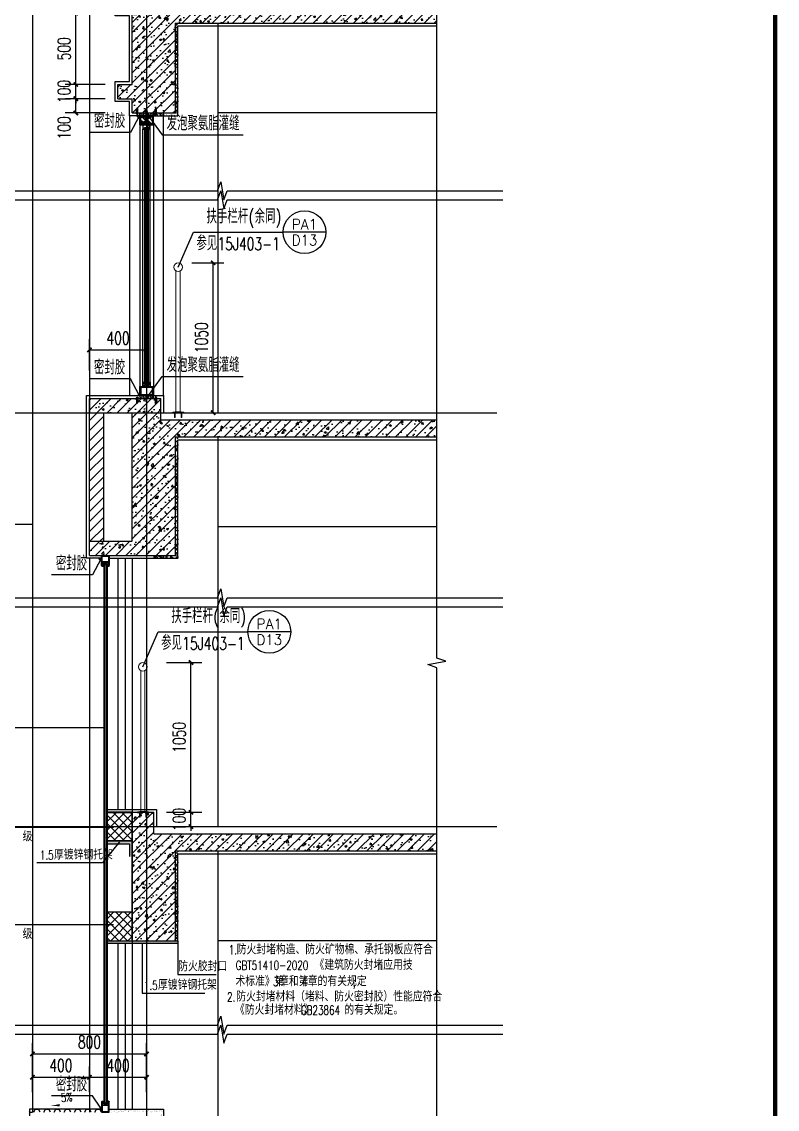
# Model space of a CAD drawing. Extents: x 1738711 to 2346805, y 1189731 to 2516152.
# Drawn here: x 1910074 to 1915368, y 1227714 to 1235334 of the extents above; entities that cross this region are included whole.
import ezdxf
from ezdxf.enums import TextEntityAlignment as Align

# ---------------------------------------------------------------- set-up
doc = ezdxf.new("R2010")
doc.units = 0
doc.header["$LTSCALE"] = 1000
doc.header["$MEASUREMENT"] = 0
for name, color, linetype, lineweight in [('_0', 7, 'Continuous', 25), ('填充', 252, 'Continuous', 5), ('栏杆', 6, 'Continuous', 15)]:
    doc.layers.add(name, color=color, linetype=linetype, lineweight=lineweight)
for name, color, linetype in [('CONTINUOUS', 7, 'Continuous'), ('CURTWALL', 4, 'Continuous'), ('DIM_IDEN', 3, 'Continuous'), ('DIM_LEAD', 3, 'Continuous'), ('DIM_SYMB', 3, 'Continuous'), ('DOTE', 1, 'Continuous'), ('IRON1', 8, 'Continuous'), ('PUB_DIM', 3, 'Continuous'), ('PUB_HATCH', 8, 'Continuous'), ('PUB_TEXT', 7, 'Continuous'), ('TK', 4, 'Continuous'), ('WALL', 40, 'Continuous'), ('WINDOW', 144, 'Continuous'), ('切线', 35, 'Continuous'), ('看线', 8, 'Continuous'), ('石材', 5, 'Continuous'), ('窗', 125, 'Continuous'), ('面层', 6, 'Continuous')]:
    doc.layers.add(name, color=color, linetype=linetype)
doc.styles.add('_TCH_DIM', font='SIMPLEX', dxfattribs={"bigfont": 'GBCBIG'})
doc.styles.add('_TCH_DIM_T3', font='SIMPLEX', dxfattribs={"width": 0.705882, "bigfont": 'GBCBIG'})
doc.styles.add('_TCH_LABEL', font='COMPLEX', dxfattribs={"bigfont": 'GBCBIG'})
doc.styles.add('宋体', font='SIMSUN.TTF', dxfattribs={"width": 0.75})
doc.dimstyles.new('_TCH_ARCH&&30', dxfattribs={"dimtxt": 89.25, "dimasz": 30, "dimexe": 75, "dimexo": 90, "dimgap": 37.875, "dimtad": 1, "dimdec": 0, "dimzin": 0, "dimdsep": 46, "dimtxsty": '_TCH_DIM_T3', "dimblk": 'ARCHTICK', "dimcen": 0.09, "dimclrt": 7, "dimazin": 2, "dimtfac": 1, "dimtdec": 0, "dimtix": 1, "dimtmove": 2, "dimatfit": 3, "dimfxl": 20, "dimtolj": 1, "dimtzin": 0, "dimarcsym": 0})
pattern_1 = [(225, (-424930018.209, -4685240473.94), (11.225320151336, -11.225320151336), []), (225, (-424930018.209, -4685240481.877), (11.225320151336, -11.225320151336), [])]
pattern_2 = [(37.5, (0, 0), (-0.80001565, 24.47066187), [0, -19.304, 0, -21.59, 0, -20.6375]), (7.5, (0, 0), (22.47616416, 35.84125503), [0, -10.414, 0, -17.399, 0, -6.6675]), (327.5, (-15.62, 0), (39.54961851, 0.07185923), [0, -6.35, 0, -22.86, 0, -29.845]), (317.5, (-15.62, 0), (38.1778226, 11.14646616), [0, -3.175, 0, -14.986, 0, -17.145])]

# ---------------------------------------------------------------- blocks, each defined once
blk = doc.blocks.new('gdfdgdfgdfbvfcxv')
at = {"layer": '填充'}
blk.add_line((264925, -67479), (264925, -67589), dxfattribs=at)
blk.add_lwpolyline([(264911, -67634), (264911, -67434), (264919, -67434), (264919, -67634)], close=True, dxfattribs=at)
blk.add_lwpolyline([(264911, -67634), (264911, -67434), (264919, -67434), (264919, -67634)], close=True, dxfattribs=at)
for points in [[(264919, -67480), (264829, -67480, -1), (264829, -67468), (264919, -67468)], [(264919, -67588), (264829, -67588, 1), (264829, -67600), (264919, -67600)]]:
    blk.add_lwpolyline(points, format="xyb", dxfattribs=at)
for centre, radius, start, end in [((264919, -67483), 4.5, 318.2388, 90), ((264915, -67488), 9.2, 330.3198, 59.7492), ((264919, -67495), 4.5, 318.2388, 90), ((264919, -67501), 4.5, 318.2388, 90), ((264919, -67507), 4.5, 318.2388, 90), ((264919, -67513), 4.5, 318.2388, 90), ((264919, -67519), 4.5, 318.2388, 90), ((264919, -67525), 4.5, 318.2388, 90), ((264919, -67531), 4.5, 318.2388, 90), ((264919, -67537), 4.5, 318.2388, 90), ((264919, -67543), 4.5, 318.2388, 90), ((264919, -67549), 4.5, 318.2388, 90), ((264919, -67555), 4.5, 318.2388, 90), ((264919, -67561), 4.5, 318.2388, 90), ((264919, -67567), 4.5, 318.2388, 90), ((264919, -67573), 4.5, 318.2388, 90), ((264919, -67579), 4.5, 318.2388, 90), ((264919, -67585), 4.5, 270, 90)]:
    blk.add_arc(centre, radius, start, end, dxfattribs=at)
blk = doc.blocks.new('ghwerGWEGWEGW')
at = {"layer": '栏杆', "color": 6, "ltscale": 100}
for points in [[(2184611.4, 1556743.3), (2184611.4, 1557732.3)], [(2184641.4, 1556743.3), (2184641.4, 1557732.3)]]:
    blk.add_lwpolyline(points, dxfattribs=at)
blk.add_circle((2184626.4, 1557758.3), 30, dxfattribs=at)
at = {"layer": 'CONTINUOUS', "xscale": -0.384000000001397, "yscale": 0.384000000001397, "zscale": 0.384000000001397, "rotation": 270}
blk.add_blockref('gdfdgdfgdfbvfcxv', (2210560.7, 1455012.4), dxfattribs=at)
blk = doc.blocks.new('sadfqwerwer234')
at = {"layer": 'IRON1'}
for points in [[(15, -77.5), (8, -75.6), (8, -62.5), (15, -62.5)], [(39, -77.5), (46, -75.6), (46, -62.5), (39, -62.5)]]:
    blk.add_hatch(color=256, dxfattribs=at).paths.add_polyline_path(points)
for p, q in [((0, -70.6), (0, 0)), ((0, 0), (54, 0)), ((54, 0), (54, -70.6)), ((5, -75.6), (5, -5)), ((5, -5), (49, -5)), ((49, -45.6), (5, -45.6)), ((5, -45.6), (5, -75.6)), ((5, -75.6), (8, -75.6)), ((46, -48.6), (8, -48.6)), ((8, -48.6), (8, -75.6)), ((8, -48.6), (46, -62.5)), ((46, -48.6), (8, -62.5)), ((8, -62.5), (46, -62.5)), ((8, -75.6), (15, -77.5)), ((39, -62.5), (15, -62.5)), ((46, -75.6), (39, -77.5)), ((46, -75.6), (46, -48.6)), ((46, -75.6), (49, -75.6)), ((49, -75.6), (46, -75.6)), ((49, -5), (49, -75.6)), ((49, -75.6), (49, -45.6)), ((49, -75.6), (49, -70.6))]:
    blk.add_line(p, q, dxfattribs=at)
for centre, start, end in [((5, -70.6), 180, 270), ((49, -70.6), 270, 0)]:
    blk.add_arc(centre, 5, start, end, dxfattribs=at)
blk = doc.blocks.new('hrtheraghyra')
at = {"layer": 'WINDOW', "linetype": 'ByBlock'}
for p, q in [((-5, 21), (0, 29.4)), ((0, 29.4), (5, 21)), ((-5.9, -12), (6, -12))]:
    blk.add_line(p, q, dxfattribs=at)
for points in [[(-5, -12), (-5, 21)], [(0, -16.7), (0, 29.4)], [(5, -12), (5, 21)]]:
    blk.add_lwpolyline(points, dxfattribs=at)
blk.add_arc((0.1, -8.9), 6.71, 206.8366, 333.1634, dxfattribs=at)
blk = doc.blocks.new('hjashrtahreahe')
at = {"layer": 'TK', "color": 3, "const_width": 100}
blk.add_lwpolyline([(2500, 1000), (2500, 58400), (83100, 58400), (83100, 1000)], close=True, dxfattribs=at)
at = {"layer": 'TK', "style": '宋体', "width": 0.75}
for tag, height, p in [('项目负责人', 350, (6003, 57089)), ('专业负责人', 350, (6003, 56224)), ('设计人', 350, (6003, 55419)), ('版号1', 250, (77304, 22193)), ('时间1', 250, (82405, 22193)), ('版号2', 250, (77304, 21593)), ('时间2', 250, (82405, 21593)), ('版号3', 250, (77304, 20993)), ('时间3', 250, (82405, 20993)), ('建筑会签', 0.0001, (78978, 2403)), ('电气会签', 0.0001, (82128, 2403)), ('结构会签', 0.0001, (78978, 1803)), ('暖通会签', 0.0001, (82128, 1803)), ('给排水会签', 0.0001, (78978, 1250)), ('智能化会签', 0.0001, (82128, 1250))]:
    blk.add_attdef(tag, text='', height=height, dxfattribs=at).set_placement(p, align=Align.CENTER)
for tag, p in [('合作设计单位', (80816, 48986)), ('版号说明1', (79854, 22318)), ('版号说明2', (79854, 21718)), ('版号说明3', (79854, 21118)), ('浙江绿储科技有限公司', (80545, 16036)), ('百兆瓦级集中式熔盐储能关键', (80545, 14953)), ('设备研发及制造基地项目', (80545, 14603)), ('1#研发楼', (80545, 13636)), ('图名', (80545, 12436)), ('工程编号', (78978, 11461)), ('子项编号', (82128, 11461)), ('建筑', (78978, 10711)), ('图号', (82128, 10711)), ('施工图', (78978, 9961)), ('2023.03', (82128, 9961)), ('审定', (79353, 8461)), ('审核', (79353, 7711)), ('工程负责', (79353, 6961)), ('专业负责', (79353, 6211)), ('设计', (79353, 5461)), ('制图', (79353, 4711)), ('校对', (79353, 3961))]:
    blk.add_attdef(tag, text='', height=250, dxfattribs=at).set_placement(p, align=Align.MIDDLE_CENTER)
blk = doc.blocks.new('_ArchTick')
at = {"color": 0, "linetype": 'ByBlock', "const_width": 0.4}
blk.add_lwpolyline([(-0.5, -0.5), (0.5, 0.5)], dxfattribs=at)
blk = doc.blocks.new('*D514')
at = {"layer": 'Defpoints', "color": 0, "transparency": 16777216}
for p in [(1910998.8, 1229794.4), (1911260.1, 1229794.4), (1910998.8, 1229694.4)]:
    blk.add_point(p, dxfattribs=at)
at = {"layer": 'PUB_DIM', "color": 0, "lineweight": -2, "transparency": 16777216}
for p, q in [((1911260.1, 1229794.4), (1911260.1, 1229824.4)), ((1911088.8, 1229794.4), (1911335.1, 1229794.4)), ((1911260.1, 1229694.4), (1911260.1, 1229794.4)), ((1911088.8, 1229694.4), (1911335.1, 1229694.4)), ((1911260.1, 1229694.4), (1911260.1, 1229664.4))]:
    blk.add_line(p, q, dxfattribs=at)
at = {"layer": 'PUB_DIM', "color": 0, "lineweight": -2, "transparency": 16777216, "xscale": 30, "yscale": 30, "zscale": 30}
for p, rotation in [((1911260.1, 1229794.4), 270), ((1911260.1, 1229694.4), 90)]:
    blk.add_blockref('_ArchTick', p, dxfattribs=dict(at, rotation=rotation))
at = {"layer": 'PUB_DIM', "color": 7, "transparency": 16777216, "insert": (1911177.6, 1229744.4), "char_height": 89.25, "attachment_point": 5, "rotation": 90, "style": '_TCH_DIM_T3'}
blk.add_mtext('\\A1;100', dxfattribs=at)
blk = doc.blocks.new('*D515')
at = {"layer": 'Defpoints', "color": 0, "transparency": 16777216}
for p in [(1910998.8, 1230844.3), (1911260.1, 1230844.3), (1910998.8, 1229794.4)]:
    blk.add_point(p, dxfattribs=at)
at = {"layer": 'PUB_DIM', "color": 0, "lineweight": -2, "transparency": 16777216}
for p, q in [((1911088.8, 1230844.3), (1911335.1, 1230844.3)), ((1911260.1, 1229794.4), (1911260.1, 1230844.3)), ((1911088.8, 1229794.4), (1911335.1, 1229794.4))]:
    blk.add_line(p, q, dxfattribs=at)
at = {"layer": 'PUB_DIM', "color": 0, "lineweight": -2, "transparency": 16777216, "xscale": 30, "yscale": 30, "zscale": 30}
for p, rotation in [((1911260.1, 1230844.3), 90), ((1911260.1, 1229794.4), 270)]:
    blk.add_blockref('_ArchTick', p, dxfattribs=dict(at, rotation=rotation))
at = {"layer": 'PUB_DIM', "color": 7, "transparency": 16777216, "insert": (1911177.6, 1230319.3), "char_height": 89.25, "attachment_point": 5, "rotation": 90, "style": '_TCH_DIM_T3'}
blk.add_mtext('\\A1;1050', dxfattribs=at)
blk = doc.blocks.new('*D516')
at = {"layer": 'Defpoints', "color": 0, "transparency": 16777216}
for p in [(1910948.8, 1228101.5), (1910148.8, 1227907), (1910948.8, 1227907)]:
    blk.add_point(p, dxfattribs=at)
at = {"layer": 'PUB_DIM', "color": 0, "lineweight": -2, "transparency": 16777216}
for p, q in [((1910148.8, 1227997), (1910148.8, 1228176.5)), ((1910948.8, 1227997), (1910948.8, 1228176.5)), ((1910148.8, 1228101.5), (1910948.8, 1228101.5))]:
    blk.add_line(p, q, dxfattribs=at)
at = {"layer": 'PUB_DIM', "color": 0, "lineweight": -2, "transparency": 16777216, "xscale": 30, "yscale": 30, "zscale": 30, "rotation": 180}
blk.add_blockref('_ArchTick', (1910148.8, 1228101.5), dxfattribs=at)
at = {"layer": 'PUB_DIM', "color": 0, "lineweight": -2, "transparency": 16777216, "xscale": 30, "yscale": 30, "zscale": 30}
blk.add_blockref('_ArchTick', (1910948.8, 1228101.5), dxfattribs=at)
at = {"layer": 'PUB_DIM', "color": 7, "transparency": 16777216, "insert": (1910548.8, 1228184), "char_height": 89.25, "attachment_point": 5, "style": '_TCH_DIM_T3'}
blk.add_mtext('\\A1;800', dxfattribs=at)
blk = doc.blocks.new('*D517')
at = {"layer": 'Defpoints', "color": 0, "transparency": 16777216}
for p in [(1910548.8, 1227938.2), (1910148.8, 1227743.7), (1910548.8, 1227743.7)]:
    blk.add_point(p, dxfattribs=at)
at = {"layer": 'PUB_DIM', "color": 0, "lineweight": -2, "transparency": 16777216}
for p, q in [((1910148.8, 1227833.7), (1910148.8, 1228013.2)), ((1910548.8, 1227833.7), (1910548.8, 1228013.2)), ((1910148.8, 1227938.2), (1910548.8, 1227938.2))]:
    blk.add_line(p, q, dxfattribs=at)
at = {"layer": 'PUB_DIM', "color": 0, "lineweight": -2, "transparency": 16777216, "xscale": 30, "yscale": 30, "zscale": 30, "rotation": 180}
blk.add_blockref('_ArchTick', (1910148.8, 1227938.2), dxfattribs=at)
at = {"layer": 'PUB_DIM', "color": 0, "lineweight": -2, "transparency": 16777216, "xscale": 30, "yscale": 30, "zscale": 30}
blk.add_blockref('_ArchTick', (1910548.8, 1227938.2), dxfattribs=at)
at = {"layer": 'PUB_DIM', "color": 7, "transparency": 16777216, "insert": (1910348.8, 1228020.7), "char_height": 89.25, "attachment_point": 5, "style": '_TCH_DIM_T3'}
blk.add_mtext('\\A1;400', dxfattribs=at)
blk = doc.blocks.new('*D518')
at = {"layer": 'Defpoints', "color": 0, "transparency": 16777216}
for p in [(1910948.8, 1227938.2), (1910548.8, 1227743.7), (1910948.8, 1227743.7)]:
    blk.add_point(p, dxfattribs=at)
at = {"layer": 'PUB_DIM', "color": 0, "lineweight": -2, "transparency": 16777216}
for p, q in [((1910548.8, 1227833.7), (1910548.8, 1228013.2)), ((1910948.8, 1227833.7), (1910948.8, 1228013.2)), ((1910548.8, 1227938.2), (1910948.8, 1227938.2))]:
    blk.add_line(p, q, dxfattribs=at)
at = {"layer": 'PUB_DIM', "color": 0, "lineweight": -2, "transparency": 16777216, "xscale": 30, "yscale": 30, "zscale": 30, "rotation": 180}
blk.add_blockref('_ArchTick', (1910548.8, 1227938.2), dxfattribs=at)
at = {"layer": 'PUB_DIM', "color": 0, "lineweight": -2, "transparency": 16777216, "xscale": 30, "yscale": 30, "zscale": 30}
blk.add_blockref('_ArchTick', (1910948.8, 1227938.2), dxfattribs=at)
at = {"layer": 'PUB_DIM', "color": 7, "transparency": 16777216, "insert": (1910748.8, 1228020.7), "char_height": 89.25, "attachment_point": 5, "style": '_TCH_DIM_T3'}
blk.add_mtext('\\A1;400', dxfattribs=at)
blk = doc.blocks.new('*D521')
at = {"layer": 'Defpoints', "color": 0, "transparency": 16777216}
for p in [(1910948.8, 1233034.1), (1910548.8, 1232799.5), (1910948.8, 1232799.5)]:
    blk.add_point(p, dxfattribs=at)
at = {"layer": 'PUB_DIM', "color": 0, "lineweight": -2, "transparency": 16777216}
for p, q in [((1910548.8, 1232889.5), (1910548.8, 1233109.1)), ((1910948.8, 1232889.5), (1910948.8, 1233109.1)), ((1910548.8, 1233034.1), (1910948.8, 1233034.1))]:
    blk.add_line(p, q, dxfattribs=at)
at = {"layer": 'PUB_DIM', "color": 0, "lineweight": -2, "transparency": 16777216, "xscale": 30, "yscale": 30, "zscale": 30, "rotation": 180}
blk.add_blockref('_ArchTick', (1910548.8, 1233034.1), dxfattribs=at)
at = {"layer": 'PUB_DIM', "color": 0, "lineweight": -2, "transparency": 16777216, "xscale": 30, "yscale": 30, "zscale": 30}
blk.add_blockref('_ArchTick', (1910948.8, 1233034.1), dxfattribs=at)
at = {"layer": 'PUB_DIM', "color": 7, "transparency": 16777216, "insert": (1910748.8, 1233116.6), "char_height": 89.25, "attachment_point": 5, "style": '_TCH_DIM_T3'}
blk.add_mtext('\\A1;400', dxfattribs=at)
blk = doc.blocks.new('*D525')
at = {"layer": 'Defpoints', "color": 0, "transparency": 16777216}
for p in [(1911176.6, 1233644.4), (1911415.8, 1233644.4), (1911176.6, 1232594.4)]:
    blk.add_point(p, dxfattribs=at)
at = {"layer": 'PUB_DIM', "color": 0, "lineweight": -2, "transparency": 16777216}
for p, q in [((1911266.6, 1233644.4), (1911490.8, 1233644.4)), ((1911415.8, 1232594.4), (1911415.8, 1233644.4)), ((1911266.6, 1232594.4), (1911490.8, 1232594.4))]:
    blk.add_line(p, q, dxfattribs=at)
at = {"layer": 'PUB_DIM', "color": 0, "lineweight": -2, "transparency": 16777216, "xscale": 30, "yscale": 30, "zscale": 30}
for p, rotation in [((1911415.8, 1233644.4), 90), ((1911415.8, 1232594.4), 270)]:
    blk.add_blockref('_ArchTick', p, dxfattribs=dict(at, rotation=rotation))
at = {"layer": 'PUB_DIM', "color": 7, "transparency": 16777216, "insert": (1911333.3, 1233119.4), "char_height": 89.25, "attachment_point": 5, "rotation": 90, "style": '_TCH_DIM_T3'}
blk.add_mtext('\\A1;1050', dxfattribs=at)
blk = doc.blocks.new('*D530')
at = {"layer": 'Defpoints', "color": 0, "transparency": 16777216}
for p in [(1910453.6, 1234794.4), (1910748.8, 1234794.4), (1910748.8, 1234694.4)]:
    blk.add_point(p, dxfattribs=at)
at = {"layer": 'PUB_DIM', "color": 0, "lineweight": -2, "transparency": 16777216}
for p, q in [((1910658.8, 1234794.4), (1910378.6, 1234794.4)), ((1910453.6, 1234694.4), (1910453.6, 1234794.4)), ((1910658.8, 1234694.4), (1910378.6, 1234694.4))]:
    blk.add_line(p, q, dxfattribs=at)
at = {"layer": 'PUB_DIM', "color": 0, "lineweight": -2, "transparency": 16777216, "xscale": 30, "yscale": 30, "zscale": 30}
for p, rotation in [((1910453.6, 1234794.4), 90), ((1910453.6, 1234694.4), 270)]:
    blk.add_blockref('_ArchTick', p, dxfattribs=dict(at, rotation=rotation))
at = {"layer": 'PUB_DIM', "color": 7, "transparency": 16777216, "insert": (1910371.1, 1234589.4), "char_height": 89.25, "attachment_point": 5, "rotation": 90, "style": '_TCH_DIM_T3'}
blk.add_mtext('\\A1;100', dxfattribs=at)
blk = doc.blocks.new('*D531')
at = {"layer": 'Defpoints', "color": 0, "transparency": 16777216}
for p in [(1910453.6, 1234894.4), (1910748.8, 1234894.4), (1910748.8, 1234794.4)]:
    blk.add_point(p, dxfattribs=at)
at = {"layer": 'PUB_DIM', "color": 0, "lineweight": -2, "transparency": 16777216}
for p, q in [((1910658.8, 1234894.4), (1910378.6, 1234894.4)), ((1910453.6, 1234894.4), (1910453.6, 1234924.4)), ((1910453.6, 1234794.4), (1910453.6, 1234894.4)), ((1910658.8, 1234794.4), (1910378.6, 1234794.4)), ((1910453.6, 1234794.4), (1910453.6, 1234764.4))]:
    blk.add_line(p, q, dxfattribs=at)
at = {"layer": 'PUB_DIM', "color": 0, "lineweight": -2, "transparency": 16777216, "xscale": 30, "yscale": 30, "zscale": 30}
for p, rotation in [((1910453.6, 1234894.4), 270), ((1910453.6, 1234794.4), 90)]:
    blk.add_blockref('_ArchTick', p, dxfattribs=dict(at, rotation=rotation))
at = {"layer": 'PUB_DIM', "color": 7, "transparency": 16777216, "insert": (1910371.1, 1234844.4), "char_height": 89.25, "attachment_point": 5, "rotation": 90, "style": '_TCH_DIM_T3'}
blk.add_mtext('\\A1;100', dxfattribs=at)
blk = doc.blocks.new('*D532')
at = {"layer": 'Defpoints', "color": 0, "transparency": 16777216}
for p in [(1910453.6, 1235394.4), (1910748.8, 1235394.4), (1910748.8, 1234894.4)]:
    blk.add_point(p, dxfattribs=at)
at = {"layer": 'PUB_DIM', "color": 0, "lineweight": -2, "transparency": 16777216}
for p, q in [((1910658.8, 1235394.4), (1910378.6, 1235394.4)), ((1910453.6, 1234894.4), (1910453.6, 1235394.4)), ((1910658.8, 1234894.4), (1910378.6, 1234894.4))]:
    blk.add_line(p, q, dxfattribs=at)
at = {"layer": 'PUB_DIM', "color": 0, "lineweight": -2, "transparency": 16777216, "xscale": 30, "yscale": 30, "zscale": 30}
for p, rotation in [((1910453.6, 1235394.4), 90), ((1910453.6, 1234894.4), 270)]:
    blk.add_blockref('_ArchTick', p, dxfattribs=dict(at, rotation=rotation))
at = {"layer": 'PUB_DIM', "color": 7, "transparency": 16777216, "insert": (1910371.1, 1235144.4), "char_height": 89.25, "attachment_point": 5, "rotation": 90, "style": '_TCH_DIM_T3'}
blk.add_mtext('\\A1;500', dxfattribs=at)

msp = doc.modelspace()

# ---------------------------------------------------------------- hatches: boundary and pattern name
at = {"layer": 'PUB_HATCH'}
h = msp.add_hatch(dxfattribs=at)
h.set_pattern_fill('钢筋混凝土', color=256, scale=20, style=0)
h.set_pattern_definition([(45, (-273400.1, -146141.136), (-35.3553391, 35.3553391), []), (50, (-273400.1, -146141.14), (143.4520365, -12.550427), [15, -165]), (355, (-273400.1, -146141.14), (-27.750267, 150.438427), [12, -132]), (100.4514, (-273388.14, -146142.18), (115.701876, 137.8879084), [12.748038, -140.228422]), (46.1842, (-273400.1, -146101.14), (213.44821, -33.103803), [22.5, -247.5]), (96.6356, (-273382.31, -146103.9), (186.932541, 194.823574), [19.122058, -210.3426]), (351.1842, (-273400.1, -146101.14), (186.932389, 194.82372), [18, -198]), (21, (-273380.1, -146111.14), (119.3814104, -80.523778), [15, -165]), (326, (-273380.1, -146111.14), (48.663066, 145.030009), [12, -132]), (71.4514, (-273370.15, -146117.85), (168.044526, 64.506099), [12.748038, -140.228422]), (37.5, (-273400.1, -146141.136), (2.4319711, 66.5787708), [0, -130.4, 0, -134, 0, -132.5]), (7.5, (-273400.1, -146141.14), (52.6139075, 78.8823424), [0, -76.4, 0, -127.4, 0, -50.5]), (327.5, (-273444.7, -146141.136), (106.7644872, -4.5109743), [0, -50, 0, -156, 0, -207]), (317.5, (-273464.7, -146141.14), (116.637234, 20.0209965), [0, -65, 0, -103.6, 0, -147])])
h.paths.add_polyline_path([(1912983.3, 1235324.4), (1911148.8, 1235324.4), (1911148.8, 1234694.4), (1910848.8, 1234694.4), (1910848.8, 1234794.4), (1910748.8, 1234794.4), (1910748.8, 1234894.4), (1910848.8, 1234894.4), (1910848.8, 1235394.4), (1910748.8, 1235394.4), (1910748.8, 1235494.4), (1910848, 1235494.4), (1910848.8, 1235594.4), (1911048.8, 1235594.4), (1911048.8, 1235444.4), (1912983.3, 1235444.4)])
h = msp.add_hatch(dxfattribs=at)
h.set_pattern_fill('碎沙', color=256, scale=10, style=0)
h.set_pattern_definition([(37.5, (8003.247, -1000), (-0.80001565, 24.47066187), [0, -19.304, 0, -21.59, 0, -20.6375]), (7.5, (8003.247, -1000), (22.47616416, 35.84125503), [0, -10.414, 0, -17.399, 0, -6.6675]), (327.5, (7987.626, -1000), (39.54961851, 0.07185923), [0, -6.35, 0, -22.86, 0, -29.845]), (317.5, (7987.626, -1000), (38.1778226, 11.14646616), [0, -3.175, 0, -14.986, 0, -17.145])])
h.paths.add_polyline_path([(1910996.8, 1234674.4), (1911168.8, 1234674.4), (1911168.8, 1235324.4), (1911148.8, 1235324.4), (1911148.8, 1234694.4), (1910996.8, 1234694.4)])
h = msp.add_hatch(dxfattribs=at)
h.set_pattern_fill('钢筋混凝土', color=256, scale=20, style=0)
h.set_pattern_definition([(45, (-285127.007, -151941.136), (-35.3553391, 35.3553391), []), (50, (-285127.01, -151941.14), (143.4520365, -12.550427), [15, -165]), (355, (-285127.01, -151941.14), (-27.750267, 150.438427), [12, -132]), (100.4514, (-285115.05, -151942.18), (115.701876, 137.8879084), [12.748038, -140.228422]), (46.1842, (-285127, -151901.14), (213.44821, -33.103803), [22.5, -247.5]), (96.6356, (-285109.22, -151903.9), (186.932541, 194.823574), [19.122058, -210.3426]), (351.1842, (-285127, -151901.14), (186.932389, 194.82372), [18, -198]), (21, (-285107.01, -151911.14), (119.3814104, -80.523778), [15, -165]), (326, (-285107.01, -151911.14), (48.663066, 145.030009), [12, -132]), (71.4514, (-285097.06, -151917.85), (168.044526, 64.506099), [12.748038, -140.228422]), (37.5, (-285127.01, -151941.136), (2.4319711, 66.5787708), [0, -130.4, 0, -134, 0, -132.5]), (7.5, (-285127.01, -151941.14), (52.6139075, 78.8823424), [0, -76.4, 0, -127.4, 0, -50.5]), (327.5, (-285171.61, -151941.136), (106.7644872, -4.5109743), [0, -50, 0, -156, 0, -207]), (317.5, (-285191.61, -151941.14), (116.637234, 20.0209965), [0, -65, 0, -103.6, 0, -147])])
h.paths.add_polyline_path([(1912983.3, 1232424.4), (1911197.9, 1232424.4), (1911148.8, 1232424.4), (1911148.8, 1231594.4), (1910548.8, 1231594.4), (1910548.8, 1231694.4), (1910848.8, 1231694.4), (1910848.8, 1232594.4), (1910548.8, 1232594.4), (1910548.8, 1232694.4), (1911048.8, 1232694.4), (1911048.8, 1232544.4), (1912983.3, 1232544.4)])
h = msp.add_hatch(dxfattribs=at)
h.set_pattern_fill('普通砖', color=256, scale=20, style=0)
h.set_pattern_definition([(45, (0, 35.9), (-35.3553532, 35.3553532), [])])
h.paths.add_polyline_path([(1910648.8, 1231694.4), (1910548.8, 1231694.4), (1910548.8, 1232594.4), (1910648.8, 1232594.4)])
h = msp.add_hatch(dxfattribs=at)
h.set_pattern_fill('碎沙', color=256, scale=10, style=0)
h.set_pattern_definition([(37.5, (8003.247, -4100), (-0.80001565, 24.47066187), [0, -19.304, 0, -21.59, 0, -20.6375]), (7.5, (8003.247, -4100), (22.47616416, 35.84125503), [0, -10.414, 0, -17.399, 0, -6.6675]), (327.5, (7987.626, -4100), (39.54961851, 0.07185923), [0, -6.35, 0, -22.86, 0, -29.845]), (317.5, (7987.626, -4100), (38.1778226, 11.14646616), [0, -3.175, 0, -14.986, 0, -17.145])])
h.paths.add_polyline_path([(1910996.8, 1231574.4), (1911168.8, 1231574.4), (1911168.8, 1232424.4), (1911148.8, 1232424.4), (1911148.8, 1231594.4), (1910996.8, 1231594.4)])
h = msp.add_hatch(dxfattribs=at)
h.set_pattern_fill('钢筋混凝土', color=256, scale=20, style=0)
h.set_pattern_definition([(45, (-285327.007, -151941.136), (-35.3553391, 35.3553391), []), (50, (-285327.01, -151941.14), (143.4520365, -12.550427), [15, -165]), (355, (-285327.01, -151941.14), (-27.750267, 150.438427), [12, -132]), (100.4514, (-285315.05, -151942.18), (115.701876, 137.8879084), [12.748038, -140.228422]), (46.1842, (-285327, -151901.14), (213.44821, -33.103803), [22.5, -247.5]), (96.6356, (-285309.22, -151903.9), (186.932541, 194.823574), [19.122058, -210.3426]), (351.1842, (-285327, -151901.14), (186.932389, 194.82372), [18, -198]), (21, (-285307.01, -151911.14), (119.3814104, -80.523778), [15, -165]), (326, (-285307.01, -151911.14), (48.663066, 145.030009), [12, -132]), (71.4514, (-285297.06, -151917.85), (168.044526, 64.506099), [12.748038, -140.228422]), (37.5, (-285327.01, -151941.136), (2.4319711, 66.5787708), [0, -130.4, 0, -134, 0, -132.5]), (7.5, (-285327.01, -151941.14), (52.6139075, 78.8823424), [0, -76.4, 0, -127.4, 0, -50.5]), (327.5, (-285371.61, -151941.136), (106.7644872, -4.5109743), [0, -50, 0, -156, 0, -207]), (317.5, (-285391.61, -151941.14), (116.637234, 20.0209965), [0, -65, 0, -103.6, 0, -147])])
h.paths.add_polyline_path([(1912983.3, 1229524.4), (1911148.8, 1229524.4), (1911148.8, 1228894.4), (1910848.8, 1228894.4), (1910848.8, 1229794.4), (1910998.8, 1229794.4), (1910998.8, 1229644.4), (1912983.3, 1229644.4)])
h = msp.add_hatch(color=256, dxfattribs=at)
h.dxf.hatch_style = 1
h.paths.add_polyline_path([(1910668.8, 1229594.4), (1910668.8, 1229574.4), (1910828.8, 1229574.4), (1910828.8, 1229484.4), (1910848.8, 1229484.4), (1910848.8, 1229594.4)])
h = msp.add_hatch(dxfattribs=at)
h.set_pattern_fill('碎沙', color=256, scale=10, style=0)
h.set_pattern_definition(pattern_2)
h.paths.add_polyline_path([(1911168.8, 1228894.4), (1911148.8, 1228894.4), (1911148.8, 1229524.4), (1911168.8, 1229524.4)])
h = msp.add_hatch(color=256, dxfattribs=at)
h.dxf.hatch_style = 1
h.paths.add_polyline_path([(1911168.8, 1228874.4), (1911168.8, 1228894.4), (1910672.8, 1228894.4), (1910672.8, 1228874.4)])
h = msp.add_hatch(dxfattribs=at)
h.set_pattern_fill('HONEY', color=256, scale=15, style=0)
h.set_pattern_definition([(0, (8003.247, -1000), (35.71875, 20.622225), [23.8125, -47.625]), (120, (8003.247, -1000), (-35.71874573, 20.6222324), [23.8125, -47.625]), (60, (8003.247, -1000), (4.27e-06, 41.2444574), [-47.625, 23.8125])])
h.paths.add_polyline_path([(1910633.8, 1227694.4), (1910633.8, 1227714.4), (1910128.8, 1227714.4), (1910128.8, 1225874.4), (1910900.8, 1225874.4), (1910900.8, 1225894.4), (1910148.8, 1225894.4), (1910148.8, 1227694.4)])
h = msp.add_hatch(dxfattribs=at)
h.set_pattern_fill('碎沙', color=256, scale=10, style=0)
h.set_pattern_definition(pattern_2)
h.paths.add_polyline_path([(1910687.8, 1227714.4), (1911068.8, 1227714.4), (1911068.8, 1226794.4), (1911048.8, 1226794.4), (1911048.8, 1227694.4), (1910687.8, 1227694.4)])
at = {"layer": '填充'}
h = msp.add_hatch(dxfattribs=at)
h.set_pattern_fill('HONEY', color=256, scale=5, angle=-180, style=0)
h.set_pattern_definition([(6e-14, (3531560.844, 2426708.887), (11.90625, -6.874075), [7.9375, -15.875]), (240, (3531560.844, 2426708.887), (-11.906248578, -6.874077464), [7.9375, -15.875]), (300, (3531560.844, 2426708.887), (1.422e-06, -13.748152464), [-15.875, 7.9375])])
h.paths.add_polyline_path([(1910996.8, 1234674.4), (1910900.8, 1234674.4), (1910900.8, 1234694.4), (1910996.8, 1234694.4)])
h = msp.add_hatch(dxfattribs=at)
h.set_pattern_fill('STEEL', color=256, scale=10, angle=-180, style=0)
h.set_pattern_definition(pattern_1)
h.paths.add_polyline_path([(1910989.6, 1234618.5), (1910908, 1234618.5), (1910908, 1234662.6), (1910900.8, 1234655.1), (1910900.8, 1234611.3), (1910993.6, 1234611.3), (1910996.8, 1234614.7), (1910996.8, 1234674.4), (1910919.5, 1234674.4), (1910912.5, 1234667.2), (1910989.6, 1234667.2)])
h = msp.add_hatch(dxfattribs=at)
h.set_pattern_fill('STEEL', color=256, scale=10, angle=-180, style=0)
h.set_pattern_definition(pattern_1)
h.paths.add_polyline_path([(1910950.5, 1234581.3), (1910943.4, 1234581.3), (1910943.4, 1234593.3), (1910936.2, 1234593.3), (1910936.2, 1234581.3), (1910923, 1234581.3), (1910923, 1234611.3), (1910950.5, 1234611.3)])
h.paths.add_polyline_path([(1910974.6, 1234581.3), (1910962.6, 1234581.3), (1910962.6, 1234593.3), (1910955.4, 1234593.3), (1910955.4, 1234581.3), (1910950.5, 1234581.3), (1910950.5, 1234611.3), (1910974.6, 1234611.3)])
h = msp.add_hatch(dxfattribs=at)
h.set_pattern_fill('STEEL', color=256, scale=10, angle=-180, style=0)
h.set_pattern_definition([(45, (3644268.692, 4299751.418), (-11.22532015, 11.22532015), []), (45, (3644268.692, 4299759.355), (-11.22532015, 11.22532015), [])])
h.paths.add_polyline_path([(1910950.5, 1232807.5), (1910943.4, 1232807.5), (1910943.4, 1232795.5), (1910936.2, 1232795.5), (1910936.2, 1232807.5), (1910923, 1232807.5), (1910923, 1232777.5), (1910950.5, 1232777.5)])
h.paths.add_polyline_path([(1910974.6, 1232807.5), (1910962.6, 1232807.5), (1910962.6, 1232795.5), (1910955.4, 1232795.5), (1910955.4, 1232807.5), (1910950.5, 1232807.5), (1910950.5, 1232777.5), (1910974.6, 1232777.5)])
h = msp.add_hatch(dxfattribs=at)
h.set_pattern_fill('STEEL', color=256, scale=10, angle=-180, style=0)
h.set_pattern_definition([(45, (1666545.266, -81617.92), (-11.22532015, 11.22532015), []), (45, (1666545.266, -81609.983), (-11.22532015, 11.22532015), [])])
h.paths.add_polyline_path([(1910989.6, 1232770.3), (1910908, 1232770.3), (1910908, 1232726.2), (1910900.8, 1232733.6), (1910900.8, 1232777.5), (1910993.6, 1232777.5), (1910996.8, 1232774), (1910996.8, 1232714.4), (1910919.5, 1232714.4), (1910912.5, 1232721.6), (1910989.6, 1232721.6)])
h = msp.add_hatch(dxfattribs=at)
h.set_pattern_fill('HONEY', color=256, scale=5, angle=-180, style=0)
h.set_pattern_definition([(360, (3531560.844, 40679.887), (11.90625, 6.874075), [7.9375, -15.875]), (120, (3531560.844, 40679.887), (-11.906248578, 6.874077464), [7.9375, -15.875]), (60, (3531560.844, 40679.887), (1.422e-06, 13.748152464), [-15.875, 7.9375])])
h.paths.add_polyline_path([(1910996.8, 1232714.4), (1910900.8, 1232714.4), (1910900.8, 1232694.4), (1910996.8, 1232694.4)])
h = msp.add_hatch(dxfattribs=at)
h.set_pattern_fill('多孔材料', color=256, scale=15, style=0)
h.set_pattern_definition([(45, (-2092297.7, 1384582.61), (-30.0000305, 30.0000305), []), (135, (-2092297.7, 1384582.61), (-30.0000305, -30.0000305), [])])
h.paths.add_polyline_path([(1910668.8, 1229791.4), (1910668.8, 1229694.4), (1910848.8, 1229694.4), (1910848.8, 1229791.4)])
h.paths.add_polyline_path([(1910668.8, 1229694.4), (1910668.8, 1229594.4), (1910848.8, 1229594.4), (1910848.8, 1229694.4)])
h = msp.add_hatch(dxfattribs=at)
h.set_pattern_fill('多孔材料', color=256, scale=15, style=0)
h.set_pattern_definition([(45, (-2092297.7, 1384862.602), (-30.0000305, 30.0000305), []), (135, (-2092297.7, 1384862.602), (-30.0000305, -30.0000305), [])])
h.paths.add_polyline_path([(1910672.8, 1229094.4), (1910672.8, 1228894.4), (1910848.8, 1228894.4), (1910848.8, 1229094.4)])
at = {"layer": '看线'}
h = msp.add_hatch(dxfattribs=at)
h.set_pattern_fill('ANSI31', color=256, style=0)
h.set_pattern_definition([(45, (303920.6097, 3314025.3868), (-1.1225320151, 1.1225320151), [])])
edge = h.paths.add_edge_path()
edge.add_arc((1910870.6, 1234644.2), 32.6, 22.30725, 67.69275, ccw=False)
edge.add_line((1910900.8, 1234656.6), (1910900.8, 1234674.4))
edge.add_line((1910900.8, 1234674.4), (1910883, 1234674.4))
h = msp.add_hatch(dxfattribs=at)
h.set_pattern_fill('ANSI31', color=256, style=0)
h.set_pattern_definition([(315, (303920.8236, -846636.613), (-1.1225320151, -1.1225320151), [])])
edge = h.paths.add_edge_path()
edge.add_arc((1910870.9, 1232744.6), 32.6, 292.30725, 337.69275)
edge.add_line((1910901.1, 1232732.2), (1910900.8, 1232714.8))
edge.add_line((1910900.8, 1232714.8), (1910883.3, 1232714.4))
h = msp.add_hatch(dxfattribs=at)
h.set_pattern_fill('ANSI31', color=256, style=0)
h.set_pattern_definition([(45, (303653.6189, 3310925.3868), (-1.1225320151, 1.1225320151), [])])
edge = h.paths.add_edge_path()
edge.add_arc((1910603.7, 1231544.2), 32.6, 22.30725, 67.69275, ccw=False)
edge.add_line((1910633.9, 1231556.6), (1910633.8, 1231574.4))
edge.add_line((1910633.8, 1231574.4), (1910616, 1231574.4))
h = msp.add_hatch(dxfattribs=at)
h.set_pattern_fill('ANSI31', color=256, style=0)
h.set_pattern_definition([(315, (303653.619, -851636.613), (-1.1225320151, -1.1225320151), [])])
edge = h.paths.add_edge_path()
edge.add_arc((1910603.7, 1227744.6), 32.6, 292.30725, 337.69275)
edge.add_line((1910633.9, 1227732.2), (1910633.8, 1227714.4))
edge.add_line((1910633.8, 1227714.4), (1910616, 1227714.4))

# ---------------------------------------------------------------- linework, layer by layer
at = {"layer": 'CURTWALL'}
for points in [[(1910748.8, 1231574.4), (1910748.8, 1229814.4)], [(1910798.8, 1231574.4), (1910798.8, 1229814.4)], [(1910748.8, 1228874.4), (1910748.8, 1227714.4)], [(1910798.8, 1228874.4), (1910798.8, 1227714.4)]]:
    msp.add_lwpolyline(points, dxfattribs=at)
at = {"layer": 'DIM_IDEN'}
for p, q in [((1911169.8, 1233614.4), (1911278, 1233859.3)), ((1911278, 1233859.3), (1911906.1, 1233859.3)), ((1912206.1, 1233859.3), (1911906.1, 1233859.3)), ((1910922.8, 1230814.4), (1911031, 1231059.3)), ((1911031, 1231059.3), (1911659.1, 1231059.3)), ((1911959.1, 1231059.3), (1911659.1, 1231059.3))]:
    msp.add_line(p, q, dxfattribs=at)
for points in [[(1911169.8, 1233614.4, 1), (1911169.8, 1233614.4, 1)], [(1910922.8, 1230814.4, 1), (1910922.8, 1230814.4, 1)]]:
    msp.add_lwpolyline(points, format="xyb", close=True, dxfattribs=at)
for centre in [(1912056.1, 1233859.3), (1911809.1, 1231059.3)]:
    msp.add_circle(centre, 150, dxfattribs=at)
at = {"layer": 'DIM_LEAD'}
for p, q in [((1910895.1, 1234667.8), (1910837.3, 1234557.8)), ((1910951.3, 1234689.6), (1911058.4, 1234541)), ((1910837.3, 1234557.8), (1910549.1, 1234557.8)), ((1911058.4, 1234541), (1911626, 1234541)), ((1910837.3, 1232830.9), (1910549.1, 1232830.9)), ((1910895.1, 1232720.9), (1910837.3, 1232830.9)), ((1910951.3, 1232699.1), (1911058.4, 1232847.7)), ((1911058.4, 1232847.7), (1911626, 1232847.7)), ((1910148.8, 1231810.8), (1909971.5, 1231810.8)), ((1910628.1, 1231567.8), (1910570.3, 1231457.8)), ((1910570.3, 1231457.8), (1910282.1, 1231457.8)), ((1910648.8, 1230387.5), (1909989.2, 1230387.5)), ((1910407.2, 1229687.8), (1909747.9, 1229687.8)), ((1910717.8, 1229687.8), (1910407.2, 1229687.8)), ((1910759.2, 1229587.2), (1910640.2, 1229440.7)), ((1910640.2, 1229440.7), (1910179.2, 1229440.7)), ((1910407.2, 1229005), (1909747.9, 1229005)), ((1910717.8, 1229005), (1910407.2, 1229005)), ((1910917.6, 1228874.4), (1910917.6, 1228528.2)), ((1911168.8, 1228874.4), (1911168.8, 1228658.3)), ((1911168.8, 1228658.3), (1911436.8, 1228658.3)), ((1910917.6, 1228528.2), (1911357.9, 1228528.2)), ((1910570.3, 1227807.4), (1910282.1, 1227807.4)), ((1910628.1, 1227720.9), (1910570.3, 1227807.4))]:
    msp.add_line(p, q, dxfattribs=at)
at = {"layer": 'DIM_SYMB'}
for points in [[(1912983.3, 1221004.5), (1912983.3, 1230807.9), (1912920.3, 1230830.8), (1913046.3, 1230853), (1912983.3, 1230875.4), (1912983.3, 1240678.8)], [(1909513.2, 1234150), (1911445.5, 1234150), (1911468.4, 1234213), (1911490.7, 1234087), (1911513, 1234150), (1913445.4, 1234150)], [(1909513.2, 1234086.1), (1911445.5, 1234086.1), (1911468.4, 1234149.1), (1911490.7, 1234023.1), (1911513, 1234086.1), (1913445.4, 1234086.1)], [(1909513.2, 1231297.2), (1911445.5, 1231297.2), (1911468.4, 1231360.2), (1911490.7, 1231234.2), (1911513, 1231297.2), (1913445.4, 1231297.2)], [(1909513.2, 1231233.3), (1911445.5, 1231233.3), (1911468.4, 1231296.3), (1911490.7, 1231170.3), (1911513, 1231233.3), (1913445.4, 1231233.3)], [(1909513.2, 1228303), (1911445.5, 1228303), (1911468.4, 1228366), (1911490.7, 1228240), (1911513, 1228303), (1913445.4, 1228303)], [(1909513.2, 1228239.1), (1911445.5, 1228239.1), (1911468.4, 1228302.1), (1911490.7, 1228176.1), (1911513, 1228239.1), (1913445.4, 1228239.1)]]:
    msp.add_lwpolyline(points, dxfattribs=at)
msp.add_lwpolyline([(1910502.2, 1227755.2, 0, 0, 0), (1910280.6, 1227737.9, 0, 16, 0), (1910340.4, 1227742.6, 0, 0, 0)], format="xyseb", dxfattribs=at)
at = {"layer": 'DOTE'}
for p, q in [((1910948.8, 1240716.7), (1910948.8, 1221032.3)), ((1907409.7, 1232594.4), (1913404.2, 1232594.4)), ((1907409.7, 1229694.4), (1913404.2, 1229694.4))]:
    msp.add_line(p, q, dxfattribs=at)
at = {"layer": 'PUB_HATCH'}
msp.add_lwpolyline([(1910668.8, 1229594.4), (1910848.8, 1229594.4), (1910848.8, 1229484.4)], dxfattribs=at)
at = {"layer": 'WALL'}
for p, q in [((1910848.8, 1234894.4), (1910848.8, 1235394.4)), ((1911148.8, 1235324.4), (1912983.3, 1235324.4)), ((1911148.8, 1235324.4), (1911148.8, 1234694.4)), ((1910748.8, 1234894.4), (1910848.8, 1234894.4)), ((1910748.8, 1234794.4), (1910748.8, 1234894.4)), ((1910748.8, 1234794.4), (1910848.8, 1234794.4)), ((1910848.8, 1234694.4), (1910848.8, 1234794.4)), ((1910848.8, 1234694.4), (1911148.8, 1234694.4)), ((1911048.8, 1234694.4), (1911048.8, 1234694.4)), ((1911048.8, 1234694.4), (1911048.8, 1234694.4)), ((1910548.8, 1231594.4), (1910548.8, 1232694.4)), ((1910548.8, 1232694.4), (1911048.8, 1232694.4)), ((1911048.8, 1232544.4), (1911048.8, 1232694.4)), ((1910548.8, 1232594.4), (1910848.8, 1232594.4)), ((1910648.8, 1231694.4), (1910648.8, 1232594.4)), ((1910848.8, 1231694.4), (1910848.8, 1232594.4)), ((1911048.8, 1232544.4), (1912983.3, 1232544.4)), ((1911148.8, 1232424.4), (1912983.3, 1232424.4)), ((1911148.8, 1232424.4), (1911148.8, 1231594.4)), ((1910548.8, 1231694.4), (1910848.8, 1231694.4)), ((1910548.8, 1231594.4), (1911148.8, 1231594.4)), ((1910848.8, 1231594.4), (1910848.8, 1231594.4)), ((1910848.8, 1228894.4), (1910848.8, 1229794.4)), ((1910848.8, 1229794.4), (1910998.8, 1229794.4)), ((1910998.8, 1229644.4), (1910998.8, 1229794.4)), ((1910998.8, 1229644.4), (1912983.3, 1229644.4)), ((1911148.8, 1229524.4), (1912983.3, 1229524.4)), ((1911148.8, 1229524.4), (1911148.8, 1228894.4)), ((1910848.8, 1228894.4), (1911148.8, 1228894.4)), ((1911048.8, 1228894.4), (1911048.8, 1228894.4))]:
    msp.add_line(p, q, dxfattribs=at)
at = {"layer": 'WINDOW', "color": 144}
for p, q in [((1910648.8, 1231531.9), (1910648.8, 1227756.8)), ((1910654.8, 1231531.9), (1910654.8, 1227756.8)), ((1910666.8, 1231531.9), (1910666.8, 1227756.8)), ((1910672.8, 1231531.9), (1910672.8, 1227756.8))]:
    msp.add_line(p, q, dxfattribs=at)
at = {"layer": '切线'}
for p, q in [((1911048.8, 1232594.4), (1912983.3, 1232594.4)), ((1910998.8, 1229694.4), (1912983.3, 1229694.4))]:
    msp.add_line(p, q, dxfattribs=at)
for points in [[(1910900.8, 1234674.4), (1910828.8, 1234674.4), (1910828.8, 1234774.4), (1910728.8, 1234774.4), (1910728.8, 1234914.4), (1910828.8, 1234914.4), (1910828.8, 1235374.4), (1910728.8, 1235374.4), (1910728.8, 1235514.4), (1910828, 1235514.4), (1910828, 1235614.4), (1910900.8, 1235614.4)], [(1910996.8, 1234674.4), (1911168.8, 1234674.4), (1911168.8, 1235304.4), (1912983.3, 1235304.4)], [(1910633.8, 1231574.4), (1910528.8, 1231574.4), (1910528.8, 1232714.4), (1910900.8, 1232714.4)], [(1910996.8, 1232714.4), (1911068.8, 1232714.4), (1911068.8, 1232594.4)], [(1910687.8, 1231574.4), (1911168.8, 1231574.4), (1911168.8, 1232404.4), (1912983.3, 1232404.4)], [(1910672.8, 1229814.4), (1911018.8, 1229814.4), (1911018.8, 1229694.4)], [(1911168.8, 1228894.4), (1911168.8, 1229504.4), (1912983.3, 1229504.4)], [(1910672.8, 1228894.4), (1911168.8, 1228894.4), (1911168.8, 1228874.4), (1910672.8, 1228874.4)], [(1910633.8, 1227714.4), (1910128.8, 1227714.4), (1910128.8, 1225874.4), (1910900.8, 1225874.4)], [(1910687.8, 1227714.4), (1911068.8, 1227714.4), (1911068.8, 1226794.4)]]:
    msp.add_lwpolyline(points, dxfattribs=at)
for centre, start, end in [((1910870.6, 1234644.2), 22.30729, 67.69272), ((1910870.9, 1232744.6), 292.30728, 337.64894), ((1910603.7, 1231544.2), 22.35106, 67.69272), ((1910603.7, 1227744.6), 292.30728, 337.64894)]:
    msp.add_arc(centre, 32.6, start, end, dxfattribs=at)
at = {"layer": '看线'}
for p, q in [((1910148.8, 1239194.4), (1910148.8, 1227694.4)), ((1910548.8, 1235494.4), (1910548.8, 1232594.4)), ((1911448.8, 1235324.4), (1911448.8, 1232594.4)), ((1910828.8, 1234674.4), (1910828.8, 1232714.4)), ((1911068.8, 1232714.4), (1911068.8, 1234674.4)), ((1912983.3, 1234694.4), (1911448.8, 1234694.4)), ((1911448.8, 1232424.4), (1911448.8, 1229694.4)), ((1912983.3, 1231794.4), (1911448.8, 1231794.4)), ((1910548.8, 1231574.4), (1910548.8, 1229694.4)), ((1910848.8, 1231574.4), (1910848.8, 1227714.4)), ((1910548.8, 1229694.4), (1910548.8, 1227694.4)), ((1911448.8, 1229524.4), (1911448.8, 1226794.4)), ((1912983.3, 1228894.4), (1911448.8, 1228894.4))]:
    msp.add_line(p, q, dxfattribs=at)
at = {"layer": '石材', "const_width": 2}
for points in [[(1910963.9, 1234674.4), (1910921, 1234674.4), (1910908.6, 1234694.4), (1910864.9, 1234694.4)], [(1910933.8, 1234674.4), (1910976.7, 1234674.4), (1910989.1, 1234694.4), (1911032.8, 1234694.4)], [(1910963.9, 1232714.4), (1910921, 1232714.4), (1910908.6, 1232694.4), (1910864.9, 1232694.4)], [(1910933.8, 1232714.4), (1910976.7, 1232714.4), (1910989.1, 1232694.4), (1911032.8, 1232694.4)]]:
    msp.add_lwpolyline(points, dxfattribs=at)
at = {"layer": '石材'}
for points in [[(1910996.8, 1234674.4), (1910900.8, 1234674.4), (1910900.8, 1234694.4), (1910996.8, 1234694.4)], [(1910996.8, 1232714.4), (1910900.8, 1232714.4), (1910900.8, 1232694.4), (1910996.8, 1232694.4)]]:
    msp.add_lwpolyline(points, close=True, dxfattribs=at)
at = {"layer": '窗', "color": 117}
for p, q in [((1910900.8, 1234611.3), (1910900.8, 1232777.5)), ((1910936.2, 1232807.5), (1910936.2, 1234581.3)), ((1910943.4, 1232807.5), (1910943.4, 1234581.3)), ((1910955.4, 1232807.5), (1910955.4, 1234581.3)), ((1910962.6, 1232807.5), (1910962.6, 1234581.3)), ((1910996.8, 1234611.3), (1910996.8, 1232777.5))]:
    msp.add_line(p, q, dxfattribs=at)
at = {"layer": '窗', "color": 237}
for p, q in [((1910923, 1232807.5), (1910923, 1234581.3)), ((1910974.6, 1232807.5), (1910974.6, 1234581.3))]:
    msp.add_line(p, q, dxfattribs=at)
for points in [[(1910900.8, 1234611.3), (1910900.8, 1234674.4)], [(1910900.8, 1232777.5), (1910900.8, 1232714.4)]]:
    msp.add_lwpolyline(points, dxfattribs=at)
for points in [[(1910900.8, 1234611.3), (1910996.8, 1234611.3), (1910996.8, 1234674.4), (1910900.8, 1234674.4)], [(1910908, 1234618.5), (1910908, 1234667.2), (1910989.6, 1234667.2), (1910989.6, 1234618.5)], [(1910936.2, 1234581.3), (1910936.2, 1234593.3), (1910943.4, 1234593.3), (1910943.4, 1234581.3), (1910955.4, 1234581.3), (1910955.4, 1234593.3), (1910962.6, 1234593.3), (1910962.6, 1234581.3), (1910974.6, 1234581.3), (1910974.6, 1234611.3), (1910923, 1234611.3), (1910923, 1234581.3)], [(1910936.2, 1232807.5), (1910936.2, 1232795.5), (1910943.4, 1232795.5), (1910943.4, 1232807.5), (1910955.4, 1232807.5), (1910955.4, 1232795.5), (1910962.6, 1232795.5), (1910962.6, 1232807.5), (1910974.6, 1232807.5), (1910974.6, 1232777.5), (1910923, 1232777.5), (1910923, 1232807.5)], [(1910900.8, 1232777.5), (1910996.8, 1232777.5), (1910996.8, 1232714.4), (1910900.8, 1232714.4)], [(1910908, 1232770.3), (1910908, 1232721.6), (1910989.6, 1232721.6), (1910989.6, 1232770.3)]]:
    msp.add_lwpolyline(points, close=True, dxfattribs=at)
at = {"layer": '面层'}
for p, q in [((1910848.8, 1229794.4), (1910668.8, 1229794.4)), ((1910848.8, 1229791.4), (1910668.8, 1229791.4)), ((1910848.8, 1229594.4), (1910668.8, 1229594.4)), ((1910848.8, 1229594.4), (1910668.8, 1229594.4)), ((1910848.8, 1229094.4), (1910672.8, 1229094.4))]:
    msp.add_line(p, q, dxfattribs=at)
msp.add_lwpolyline([(1910668.8, 1229574.4), (1910828.8, 1229574.4), (1910828.8, 1229484.4)], dxfattribs=at)

# ---------------------------------------------------------------- block references
at = {"xscale": 0.3, "yscale": 0.3, "zscale": 0.3, "rotation": 270}
msp.add_blockref('hjashrtahreahe', (1897833.1, 1243631.6), dxfattribs=at)
at = {"layer": '_0'}
for p in [(-273456.6, -324143.9), (-273703.6, -326943.9)]:
    msp.add_blockref('ghwerGWEGWEGW', p, dxfattribs=at)
at = {"layer": 'IRON1'}
msp.add_blockref('sadfqwerwer234', (1910633.8, 1231594.4), dxfattribs=at)
at = {"layer": 'IRON1', "xscale": -1, "rotation": 180}
msp.add_blockref('sadfqwerwer234', (1910633.8, 1227694.4), dxfattribs=at)
at = {"layer": 'WALL'}
msp.add_blockref('hrtheraghyra', (1910883.7, 1234701), dxfattribs=at)
at = {"layer": 'WALL', "xscale": -1}
msp.add_blockref('hrtheraghyra', (1911014, 1234701), dxfattribs=at)
at = {"layer": 'WALL', "xscale": -1, "rotation": 180}
msp.add_blockref('hrtheraghyra', (1910883.7, 1232687.8), dxfattribs=at)
at = {"layer": 'WALL', "rotation": 180}
msp.add_blockref('hrtheraghyra', (1911014, 1232687.8), dxfattribs=at)

# ---------------------------------------------------------------- texts
at = {"layer": 'DIM_LEAD', "color": 7, "style": '_TCH_DIM', "width": 0.705882}
for s, height, p in [('1.', 63.75, (1911524.8, 1228799.2)), ('GBT51410-2020', 63.75, (1911573.3, 1228690.6)), ('3', 63.8, (1911835, 1228576.1)), ('4', 63.8, (1912035.9, 1228576.1)), (';', 63.8, (1912394.7, 1228576.1)), ('2.', 63.75, (1911513.2, 1228468.9)), ('GB23864', 63.75, (1912030.6, 1228376.1))]:
    msp.add_text(s, height=height, dxfattribs=at).set_placement(p)
at = {"layer": 'DIM_LEAD', "color": 7, "style": '_TCH_DIM'}
for s, p in [('防火封堵构造、防火矿物棉、承托钢板应符合', (1911580.5, 1228799.2)), ('《建筑防火封堵应用技', (1912126.1, 1228690.6)), ('术标准》第', (1911571.7, 1228576.1)), ('章和第', (1911877.9, 1228576.1)), ('章的有关规定', (1912078.7, 1228576.1)), ('防火封堵材料（堵料、防火密封胶）性能应符合', (1911577.5, 1228468.9)), ('《防火封堵材料》', (1911568.6, 1228376.1)), ('的有关规定。', (1912334.9, 1228376.1))]:
    msp.add_text(s, height=72.34, dxfattribs=at).set_placement(p)
at = {"layer": 'PUB_TEXT', "color": 7, "style": '_TCH_DIM'}
for s, height, p in [('密封胶', 101.28, (1910580.6, 1234589.3)), ('发泡聚氨脂灌缝', 101.28, (1911089.6, 1234572.5)), ('扶手栏杆', 101.28, (1911369.3, 1233920.5)), ('余同', 101.28, (1911706.2, 1233920.5)), ('参见', 101.28, (1911298.2, 1233732.8)), ('密封胶', 101.28, (1910580.6, 1232862.4)), ('发泡聚氨脂灌缝', 101.28, (1911089.6, 1232879.2)), ('密封胶', 101.28, (1910313.6, 1231489.3)), ('扶手栏杆', 101.28, (1911122.3, 1231120.5)), ('余同', 101.28, (1911459.2, 1231120.5)), ('参见', 101.28, (1911051.2, 1230932.8)), ('级', 72.3, (1910080.8, 1229590.3)), ('厚镀锌钢托架', 72.34, (1910300.3, 1229463.2)), ('级', 72.3, (1910080.8, 1228907.5)), ('防火胶封口', 72.34, (1911171, 1228680.8)), ('厚镀锌钢托架', 72.34, (1911029, 1228550.7)), ('密封胶', 101.28, (1910313.6, 1227838.9))]:
    msp.add_text(s, height=height, dxfattribs=at).set_placement(p)
at = {"layer": 'PUB_TEXT', "color": 7, "style": '_TCH_DIM', "width": 0.705882}
for s, height, p in [('(', 89.2, (1911664.2, 1233920.5)), (')', 89.2, (1911853.6, 1233920.5)), ('15J403-1', 89.25, (1911445.6, 1233732.8)), ('(', 89.2, (1911417.2, 1231120.5)), (')', 89.2, (1911606.6, 1231120.5)), ('15J403-1', 89.25, (1911198.6, 1230932.8)), ('1.5', 63.75, (1910201.7, 1229463.2)), ('1.5', 63.75, (1910930.4, 1228550.7))]:
    msp.add_text(s, height=height, dxfattribs=at).set_placement(p)
at = {"layer": 'PUB_TEXT', "color": 7, "style": '_TCH_LABEL'}
for s, height, p, p2 in [('PA1', 72.46, (1911966.4, 1233878.4), (1912145.8, 1233878.4)), ('D13', 73.24, (1911967.2, 1233767), (1912145, 1233767)), ('PA1', 72.46, (1911719.4, 1231078.4), (1911898.8, 1231078.4)), ('D13', 73.24, (1911720.2, 1230967), (1911898.1, 1230967))]:
    msp.add_text(s, height=height, dxfattribs=at).set_placement(p, p2, align=Align.FIT)
at = {"layer": 'PUB_TEXT', "color": 7, "style": '_TCH_DIM', "width": 0.705882}
msp.add_text('5%%%', height=59.5, rotation=4.45164, dxfattribs=at).set_placement((1910351.9, 1227764.6))

# ---------------------------------------------------------------- dimensions: what is measured, and where the dimension line sits
at = {"layer": 'PUB_DIM'}
for p1, p2, distance, picture, middle in [((1910748.8, 1234894.4), (1910748.8, 1235394.4), 295.2, '*D532', (1910371.1, 1235144.4)), ((1910748.8, 1234794.4), (1910748.8, 1234894.4), 295.2, '*D531', (1910371.1, 1234844.4)), ((1911176.6, 1232594.4), (1911176.6, 1233644.4), -239.2, '*D525', (1911333.3, 1233119.4)), ((1910548.8, 1232799.5), (1910948.8, 1232799.5), 234.6, '*D521', (1910748.8, 1233116.6)), ((1910998.8, 1229794.4), (1910998.8, 1230844.3), -261.3, '*D515', (1911177.6, 1230319.3)), ((1910998.8, 1229694.4), (1910998.8, 1229794.4), -261.3, '*D514', (1911177.6, 1229744.4)), ((1910148.8, 1227907), (1910948.8, 1227907), 194.5, '*D516', (1910548.8, 1228184)), ((1910148.8, 1227743.7), (1910548.8, 1227743.7), 194.5, '*D517', (1910348.8, 1228020.7)), ((1910548.8, 1227743.7), (1910948.8, 1227743.7), 194.5, '*D518', (1910748.8, 1228020.7))]:
    dim = msp.add_aligned_dim(p1=p1, p2=p2, distance=distance, dimstyle='_TCH_ARCH&&30', dxfattribs=at)
    dim.commit()
    dim.dimension.update_dxf_attribs({"geometry": picture, "text_midpoint": middle})
dim = msp.add_linear_dim(base=(1910453.6, 1234794.4), p1=(1910748.8, 1234694.4), p2=(1910748.8, 1234794.4), angle=90, dimstyle='_TCH_ARCH&&30', dxfattribs=at)
dim.commit()
dim.dimension.update_dxf_attribs({"geometry": '*D530', "text_midpoint": (1910371.1, 1234589.4), "dimtype": 129})

doc.saveas('drawing.dxf')
